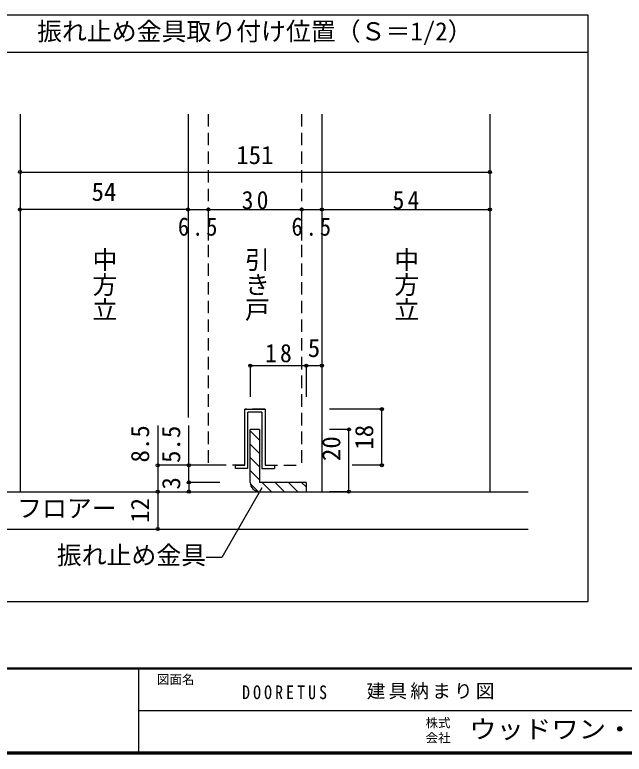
# Model space of a CAD drawing. Units: millimetres at full size, sheet at 1:5, with parts at other scales. Extents: x -973 to 977, y -718 to 696.
# Drawn here: x -98 to 392, y -701 to -107 of the extents above; entities that cross this region are included whole.
import ezdxf
from ezdxf.enums import TextEntityAlignment as Align

# ---------------------------------------------------------------- set-up
doc = ezdxf.new("R2010")
doc.units = ezdxf.units.MM
doc.header["$LTSCALE"] = 5
doc.header["$PDMODE"] = 32
doc.header["$PDSIZE"] = 2.5
doc.linetypes.add('DASHED2', pattern=[3, 2, -1])
for name, color, linetype in [('0-A_文字', 7, 'Continuous'), ('1-3_仕上げ', 2, 'Continuous'), ('1-4_枠', 3, 'Continuous'), ('1-6_扉', 7, 'DASHED2'), ('1-7_金物', 7, 'Continuous'), ('1-A_文字', 7, 'Continuous'), ('1-B_寸法', 7, 'Continuous'), ('F-0_補助線', 7, 'Continuous'), ('F-1_枠', 6, 'Continuous'), ('F-A_文字', 7, 'Continuous')]:
    doc.layers.add(name, color=color, linetype=linetype)
doc.styles.add('@ＭＳ ゴシック', font='')
doc.styles.add('ＭＳ ゴシック', font='')
doc.styles.get('@ＭＳ ゴシック').set_extended_font_data('@MS Gothic')
doc.styles.get('ＭＳ ゴシック').set_extended_font_data('MS Gothic')

msp = doc.modelspace()

# ---------------------------------------------------------------- linework, layer by layer
at = {"layer": '0-A_文字', "color": 3}
for p, q in [((-172.203, -107.116), (362.797, -107.116)), ((362.797, -107.116), (362.797, -578.141)), ((-172.203, -137.116), (362.797, -137.116)), ((-172.203, -578.141), (362.797, -578.141))]:
    msp.add_line(p, q, dxfattribs=at)
at = {"layer": '1-3_仕上げ'}
for p, q in [((-125.709, -490.059), (314.785, -490.059)), ((-125.709, -520.059), (314.785, -520.059))]:
    msp.add_line(p, q, dxfattribs=at)
at = {"layer": '1-4_枠'}
for p, q in [((-93.453, -186.808), (-93.453, -490.059)), ((41.547, -186.808), (41.547, -430.479)), ((149.047, -186.808), (149.047, -490.059)), ((284.047, -186.808), (284.047, -490.059))]:
    msp.add_line(p, q, dxfattribs=at)
at = {"layer": '1-6_扉'}
for p, q in [((57.797, -186.808), (57.797, -468.809)), ((132.797, -186.808), (132.797, -468.809)), ((103.422, -423.809), (87.172, -423.809)), ((87.172, -468.809), (87.172, -423.809)), ((103.422, -423.809), (103.422, -468.809)), ((87.171, -468.809), (57.797, -468.809)), ((103.422, -468.809), (132.797, -468.809))]:
    msp.add_line(p, q, dxfattribs=at)
at = {"layer": '1-7_金物'}
for p, q in [((87.172, -423.809), (103.422, -423.809)), ((100.922, -426.309), (89.672, -426.309)), ((89.672, -471.309), (89.672, -426.309)), ((100.922, -426.309), (100.922, -471.309)), ((103.422, -423.809), (103.422, -468.809)), ((89.672, -471.309), (79.672, -471.309)), ((100.922, -471.309), (110.922, -471.309))]:
    msp.add_line(p, q, dxfattribs=at)
at = {"layer": '1-7_金物', "color": 3}
for p, q in [((91.547, -482.559), (91.547, -440.059)), ((99.047, -440.059), (91.547, -440.059)), ((99.047, -440.059), (99.047, -482.559)), ((136.547, -482.559), (99.047, -482.559)), ((136.547, -482.559), (136.547, -490.059)), ((99.047, -490.059), (136.547, -490.059))]:
    msp.add_line(p, q, dxfattribs=at)
at = {"layer": '1-7_金物', "color": 4}
for p, q in [((99.047, -448.765), (91.547, -441.265)), ((99.047, -459.371), (91.547, -451.871)), ((99.047, -469.978), (91.547, -462.478)), ((99.047, -480.585), (91.547, -473.085)), ((97.812, -489.957), (91.647, -483.791)), ((108.521, -490.059), (101.021, -482.559)), ((119.127, -490.059), (111.628, -482.559)), ((129.734, -490.059), (122.234, -482.559)), ((136.547, -486.265), (132.841, -482.559))]:
    msp.add_line(p, q, dxfattribs=at)
at = {"layer": '1-7_金物'}
for points in [[(79.672, -471.309), (79.672, -468.809), (87.172, -468.809), (87.172, -423.809)], [(103.422, -468.809), (110.922, -468.809), (110.922, -471.309)]]:
    msp.add_lwpolyline(points, dxfattribs=at)
at = {"layer": '1-7_金物', "color": 3}
msp.add_arc((99.047, -482.559), 7.5, 180, 270, dxfattribs=at)
at = {"layer": '1-A_文字'}
msp.add_lwpolyline([(100.901, -486.847), (68.609, -542.778), (56.109, -542.778)], dxfattribs=at)
at = {"layer": '1-B_寸法', "color": 4}
for p, q in [((-93.453, -233.421), (284.047, -233.421)), ((41.547, -263.421), (-93.453, -263.421)), ((-93.453, -263.421), (-93.453, -288.421)), ((41.547, -263.421), (57.797, -263.421)), ((41.547, -263.421), (41.547, -288.421)), ((57.797, -263.421), (57.797, -288.421)), ((57.797, -263.421), (132.797, -263.421)), ((132.797, -263.421), (132.797, -288.421)), ((132.797, -263.421), (149.047, -263.421)), ((149.047, -263.421), (149.047, -288.421)), ((149.047, -263.421), (284.047, -263.421)), ((284.047, -263.421), (284.047, -288.421)), ((91.547, -388.809), (91.547, -413.809)), ((91.547, -388.809), (136.547, -388.809)), ((136.547, -388.809), (149.047, -388.809)), ((136.547, -388.809), (136.547, -413.809)), ((149.047, -388.809), (149.047, -413.809)), ((197.243, -423.809), (155.297, -423.809)), ((197.243, -468.809), (197.243, -423.809)), ((17.172, -436.966), (17.172, -490.059)), ((42.172, -482.559), (42.172, -436.966)), ((170.827, -440.059), (155.297, -440.059)), ((170.827, -490.059), (170.827, -440.059)), ((67.172, -468.809), (17.172, -468.809)), ((197.243, -468.809), (173.463, -468.809)), ((42.172, -482.559), (42.172, -490.059)), ((67.172, -482.559), (42.172, -482.559)), ((17.172, -490.059), (17.172, -520.059)), ((17.172, -490.059), (67.172, -490.059)), ((170.827, -490.059), (155.297, -490.059)), ((17.172, -520.059), (67.172, -520.059))]:
    msp.add_line(p, q, dxfattribs=at)
at = {"layer": '1-B_寸法'}
for p in [(-93.453, -233.421), (284.047, -233.421), (-93.453, -263.421), (41.547, -263.421), (57.797, -263.421), (132.797, -263.421), (149.047, -263.421), (284.047, -263.421), (91.547, -388.809), (136.547, -388.809), (149.047, -388.809), (197.243, -423.809), (170.827, -440.059), (17.172, -468.809), (42.172, -468.809), (197.243, -468.809), (42.172, -482.559), (17.172, -490.059), (42.172, -490.059), (170.827, -490.059), (17.172, -520.059)]:
    msp.add_point(p, dxfattribs=at)
at = {"layer": 'F-1_枠'}
for p, q in [((976.653, -631.667), (-973.347, -631.667)), ((976.653, -632.5), (-973.347, -632.5)), ((1.653, -632.5), (1.653, -699.167)), ((1.653, -665.833), (974.986, -665.834)), ((976.653, -699.167), (-973.347, -699.167)), ((976.653, -700), (-973.347, -700)), ((976.653, -700.833), (-973.347, -700.833))]:
    msp.add_line(p, q, dxfattribs=at)

# ---------------------------------------------------------------- texts
at = {"layer": '0-A_文字', "style": 'ＭＳ ゴシック'}
msp.add_text('振れ止め金具取り付け位置（Ｓ＝1/2）', height=14.66, dxfattribs=at).set_placement((-79.703, -132.116), align=Align.BOTTOM_LEFT)
at = {"layer": '1-A_文字', "style": '@ＭＳ ゴシック'}
for s, p in [('中方立', (-37.203, -293.653)), ('引き戸', (85.297, -293.653)), ('中方立', (205.297, -293.653))]:
    msp.add_text(s, height=14.66, rotation=270, dxfattribs=at).set_placement(p, align=Align.BOTTOM_LEFT)
at = {"layer": '1-A_文字', "style": 'ＭＳ ゴシック'}
for s, p in [('フロアー', (-95.844, -515.059)), ('振れ止め金具', (-63.891, -552.778))]:
    msp.add_text(s, height=14.66, dxfattribs=at).set_placement(p, align=Align.BOTTOM_LEFT)
at = {"layer": '1-B_寸法', "style": 'ＭＳ ゴシック'}
for s, p in [('151', (80.297, -231.421)), ('54', (-35.953, -260.921)), ('5', (137.797, -386.309))]:
    msp.add_text(s, height=14.66, dxfattribs=at).set_placement(p, align=Align.BOTTOM_LEFT)
for s, p in [('8.5', (14.672, -466.607)), ('5.5', (39.672, -466.966)), ('18', (194.743, -456.309)), ('20', (168.327, -465.459)), ('3', (39.672, -488.314)), ('12', (14.672, -515.059))]:
    msp.add_text(s, height=14.66, rotation=90, dxfattribs=at).set_placement(p, align=Align.BOTTOM_LEFT)
at = {"layer": '1-B_寸法', "char_height": 14.66, "attachment_point": 7, "style": 'ＭＳ ゴシック'}
for s, insert in [('\\T1.27;\\W0.95;30', (84.672, -263.421)), ('\\T1.27;\\W0.95;54', (205.922, -263.421)), ('\\T1.27;\\W0.9;6.5', (33.422, -284.698)), ('\\T1.27;\\W0.9;6.5', (124.672, -284.698)), ('\\T1.27;\\W0.95;18', (103.422, -386.309))]:
    msp.add_mtext(s, dxfattribs=dict(at, insert=insert))
at = {"layer": 'F-0_補助線', "char_height": 11, "attachment_point": 7, "style": 'ＭＳ ゴシック'}
for s, insert in [('\\T1.39;\\W0.85;DOORETUS', (84.986, -656.798)), ('\\T1.17;建具納まり図', (185.035, -656.798))]:
    msp.add_mtext(s, dxfattribs=dict(at, insert=insert))
at = {"layer": 'F-A_文字', "style": 'ＭＳ ゴシック'}
for s, p in [('図面名', (16.653, -646.667)), ('株式', (232.486, -681.5)), ('会社', (232.486, -693.5))]:
    msp.add_text(s, height=7.331, dxfattribs=at).set_placement(p, align=Align.BOTTOM_LEFT)
at = {"layer": 'F-A_文字', "style": 'ＭＳ ゴシック', "width": 1.1}
msp.add_text('ウッドワン・・・', height=14.66, dxfattribs=at).set_placement((267.486, -692.5), align=Align.BOTTOM_LEFT)

doc.saveas('drawing.dxf')
